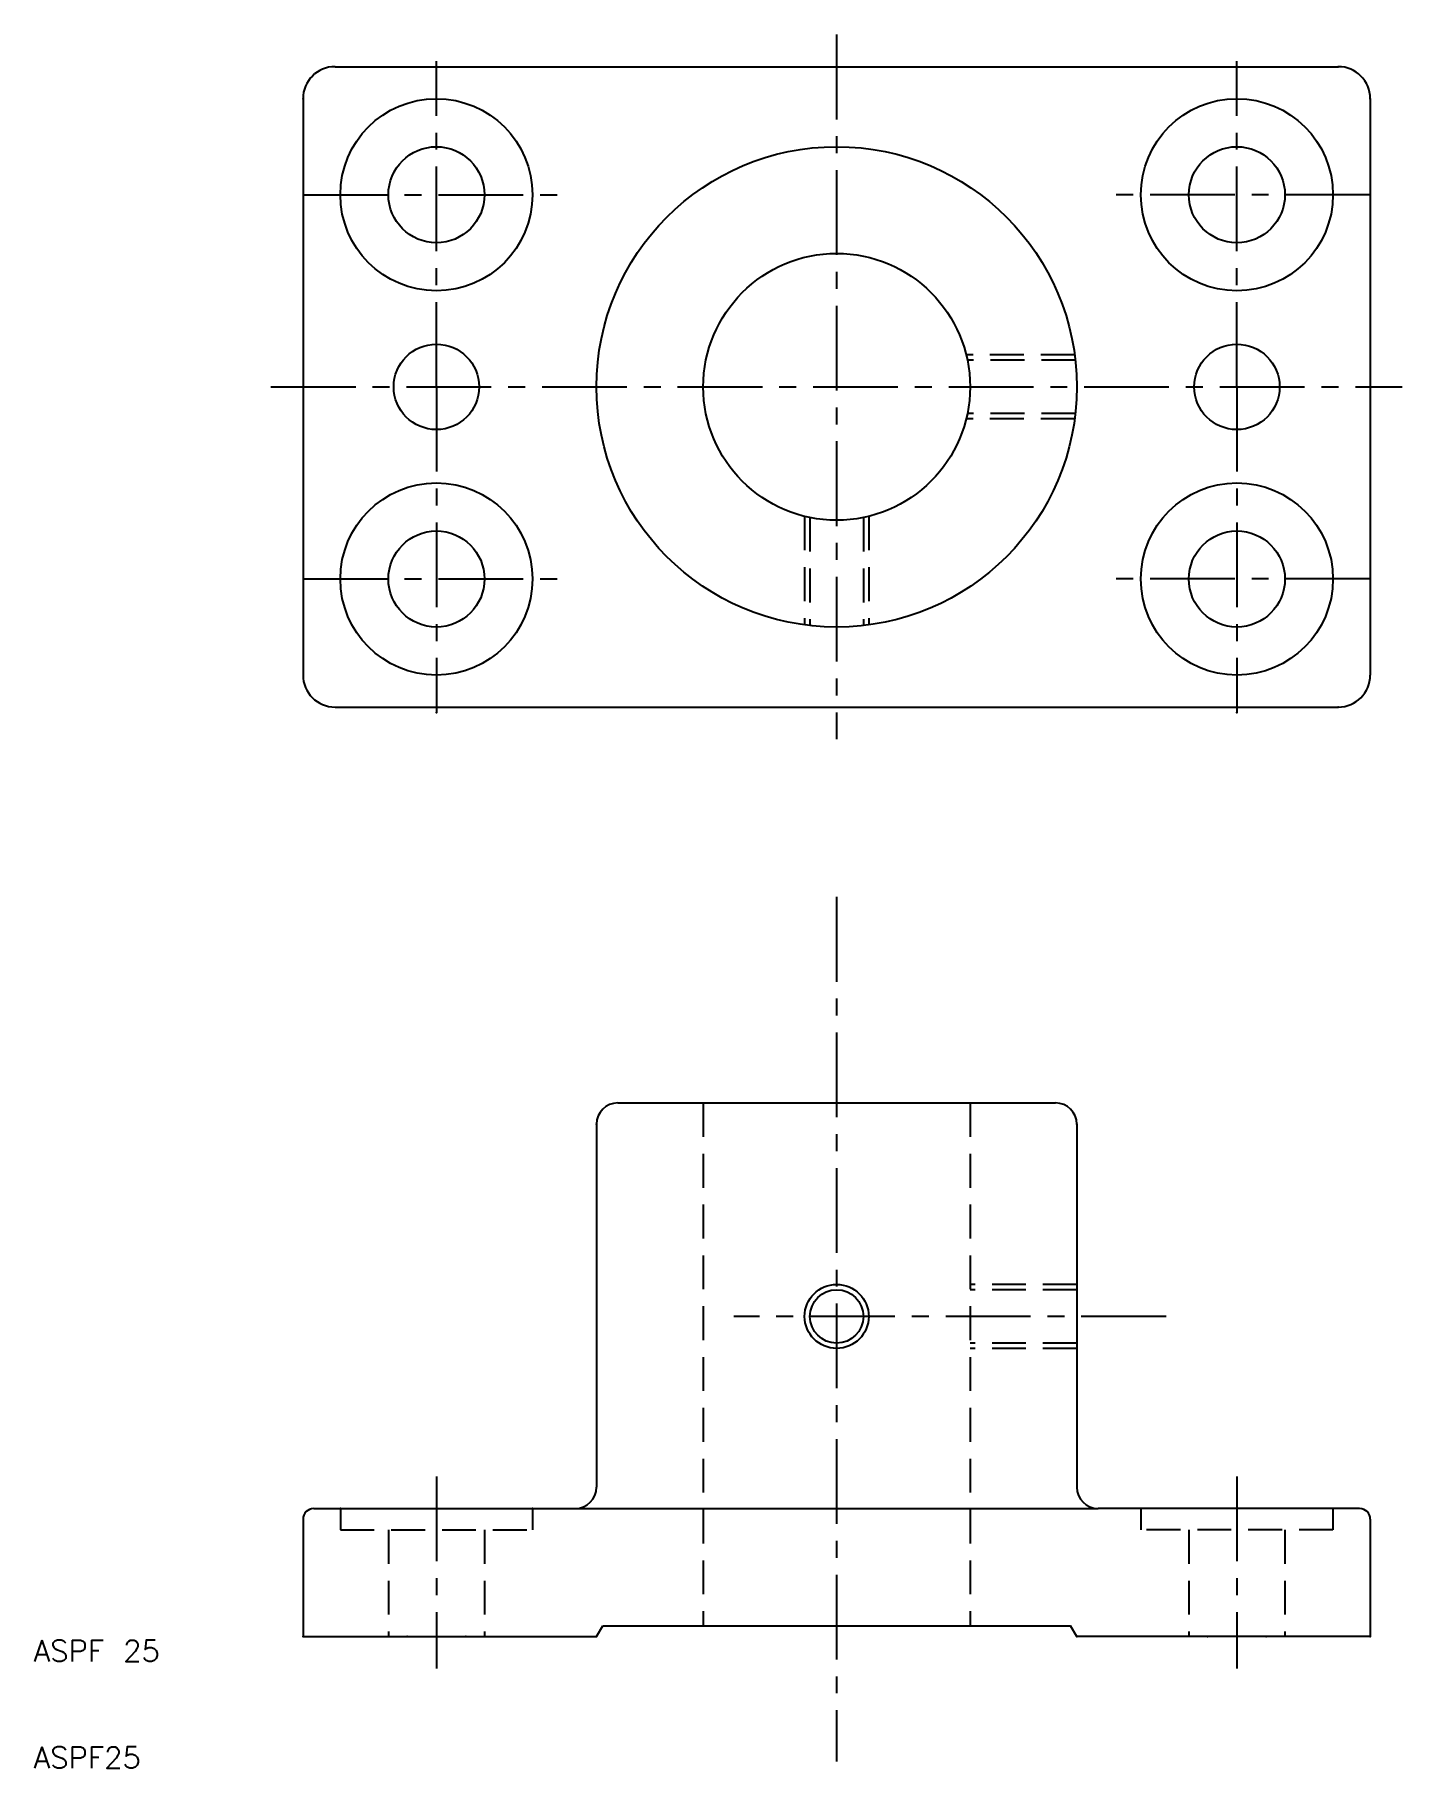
# Model space of a CAD drawing. Extents: x -25 to 103, y 37 to 199.
import ezdxf

# ---------------------------------------------------------------- set-up
doc = ezdxf.new("R2010")
doc.units = 0
doc.header["$LTSCALE"] = 0.25
doc.linetypes.add('CENTER', pattern=[50.8, 31.75, -6.35, 6.35, -6.35])
doc.linetypes.add('DASHED', pattern=[19.05, 12.7, -6.35])
doc.layers.get('0').update_dxf_attribs({"linetype": 'CONTINUOUS'})
doc.layers.add('CENTER', color=1, linetype='CENTER')
doc.styles.get("Standard").update_dxf_attribs({"font": 'txt.shx', "bigfont": 'extfont.shx'})

msp = doc.modelspace()

# ---------------------------------------------------------------- linework, layer by layer
for p, q in [((3, 196.09), (97, 196.09)), ((0, 193.09), (0, 139.09)), ((100, 193.09), (100, 139.09)), ((3, 136.09), (97, 136.09)), ((29.5, 99), (70.5, 99)), ((27.5, 97), (27.5, 63)), ((72.5, 97), (72.5, 63)), ((1, 61), (25.5, 61)), ((25.5, 61), (74.5, 61)), ((99, 61), (74.5, 61)), ((0, 60), (0, 49)), ((100, 60), (100, 49)), ((0, 49), (27.5, 49)), ((27.5, 49), (28.08, 50)), ((28.08, 50), (71.92, 50)), ((72.5, 49), (71.92, 50)), ((100, 49), (72.5, 49))]:
    msp.add_line(p, q)
at = {"color": 3, "linetype": 'DASHED'}
for p, q in [((72.3, 169.09), (62.13, 169.09)), ((72.36, 168.59), (62.25, 168.59)), ((72.3, 163.09), (62.13, 163.09)), ((72.36, 163.59), (62.25, 163.59)), ((47, 153.95), (47, 143.79)), ((47.5, 153.84), (47.5, 143.73)), ((52.5, 153.84), (52.5, 143.73)), ((53, 153.95), (53, 143.79)), ((37.5, 99), (37.5, 50)), ((62.5, 99), (62.5, 50)), ((72.5, 82), (62.5, 82)), ((72.5, 81.5), (62.5, 81.5)), ((72.5, 76.5), (62.5, 76.5)), ((72.5, 76), (62.5, 76)), ((3.5, 61), (3.5, 59)), ((21.5, 61), (21.5, 59)), ((78.5, 61), (78.5, 59)), ((96.5, 61), (96.5, 59)), ((3.5, 59), (21.5, 59)), ((8, 59), (8, 49)), ((17, 59), (17, 49)), ((96.5, 59), (78.5, 59)), ((83, 59), (83, 49)), ((92, 59), (92, 49))]:
    msp.add_line(p, q, dxfattribs=at)
for centre, radius in [((12.5, 184.09), 9), ((87.5, 184.09), 9), ((12.5, 184.09), 4.5), ((50, 166.09), 22.5), ((87.5, 184.09), 4.5), ((50, 166.09), 12.5), ((12.5, 166.09), 4), ((87.5, 166.09), 4), ((12.5, 148.09), 9), ((87.5, 148.09), 9), ((12.5, 148.09), 4.5), ((87.5, 148.09), 4.5), ((50, 79), 2.5)]:
    msp.add_circle(centre, radius)
at = {"color": 3}
msp.add_circle((50, 79), 3, dxfattribs=at)
for centre, radius, start, end in [((3, 193.09), 3, 90, 180), ((97, 193.09), 3, 0, 90), ((3, 139.09), 3, 180, 270), ((97, 139.09), 3, 270, 0), ((29.5, 97), 2, 90, 180), ((70.5, 97), 2, 0, 90), ((25.5, 63), 2, 270, 0), ((74.5, 63), 2, 180, 270), ((1, 60), 1, 90, 180), ((99, 60), 1, 0, 90)]:
    msp.add_arc(centre, radius, start, end)
for p in [(97, 196.09), (0, 193.09), (100, 193.09), (100, 184.09), (100, 148.09), (12.5, 135.59), (87.5, 135.59), (97, 136.09), (27.5, 97), (72.5, 97), (3.5, 61), (3.5, 61), (21.5, 61), (78.5, 61), (96.5, 61), (96.5, 61), (0, 49), (0, 49), (9.75, 49), (15.25, 49), (27.5, 49), (72.5, 49), (84.75, 49), (90.25, 49), (100, 49), (100, 49)]:
    msp.add_point(p)
at = {"layer": 'CENTER', "color": 1, "linetype": 'CENTER'}
for p, q in [((50, 199.09), (50, 133.09)), ((12.5, 166.09), (12.5, 196.59)), ((87.5, 166.09), (87.5, 196.59)), ((0, 184.09), (25, 184.09)), ((100, 184.09), (75, 184.09)), ((-3, 166.09), (103, 166.09)), ((12.5, 166.09), (12.5, 135.59)), ((87.5, 166.09), (87.5, 135.59)), ((0, 148.09), (25, 148.09)), ((100, 148.09), (75, 148.09)), ((50, 118.3), (50, 37.3)), ((80.86, 79), (40.38, 79)), ((12.5, 64), (12.5, 46)), ((87.5, 64), (87.5, 46))]:
    msp.add_line(p, q, dxfattribs=at)

# ---------------------------------------------------------------- texts
for s, p in [('ASPF 25', (-25.23, 46.66)), ('ASPF25', (-25.23, 36.66))]:
    msp.add_text(s, height=2).set_placement(p)

doc.saveas('drawing.dxf')
